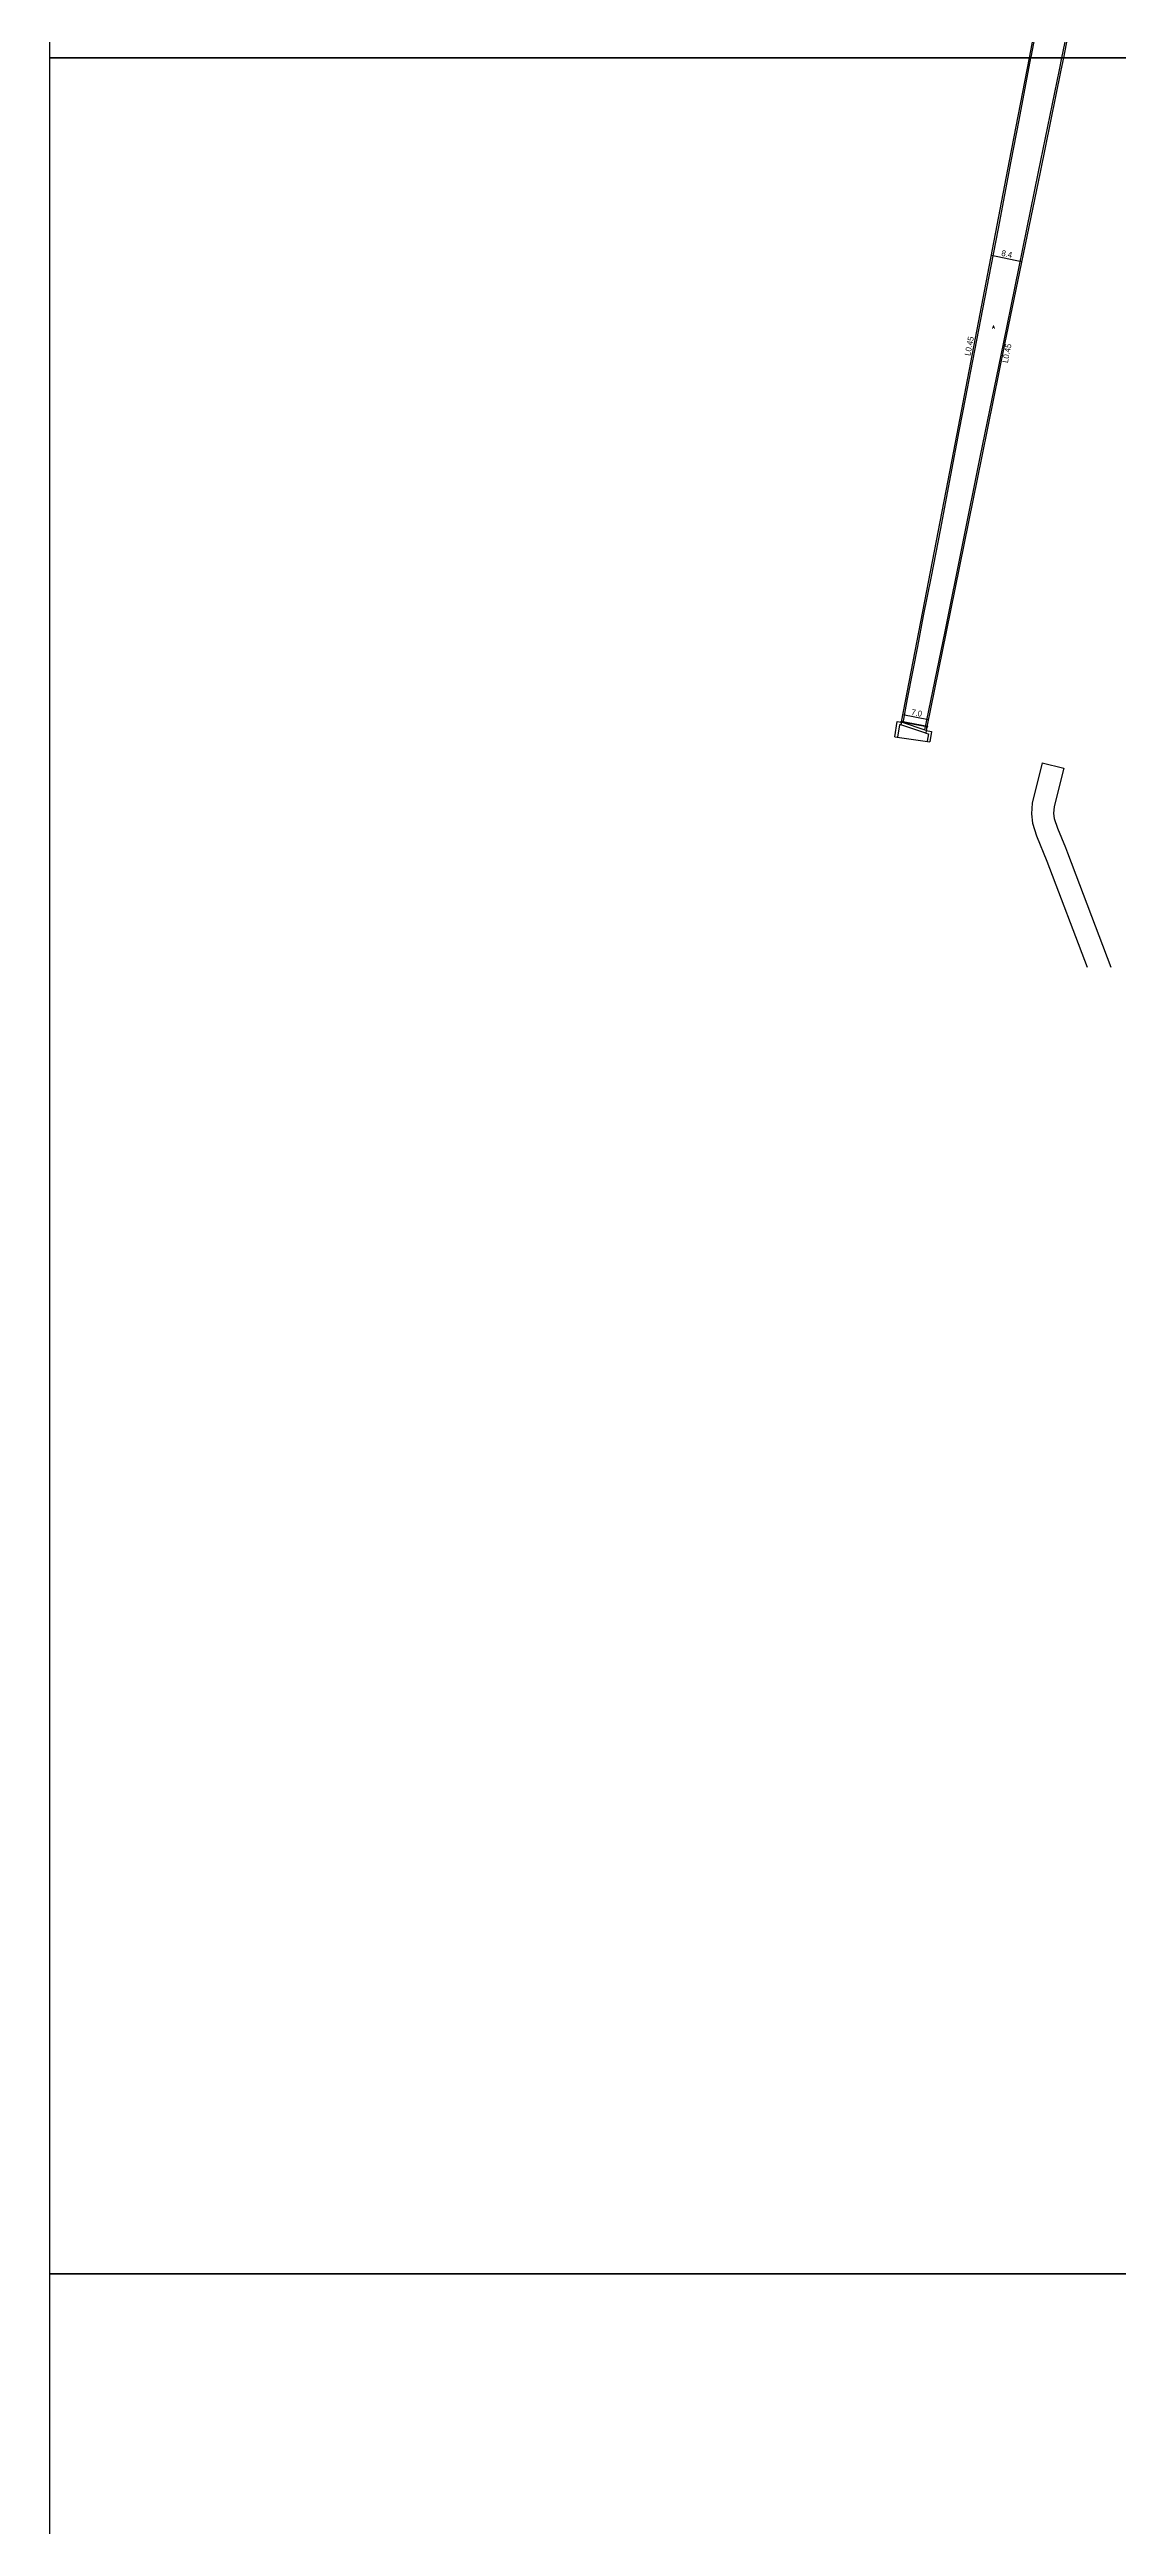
# Model space of a CAD drawing. Header units: metres. Extents: x -18400 to -16000, y -119400 to -117000.
# Drawn here: x -18400 to -18111, y -118868 to -118198 of the extents above; entities that cross this region are included whole.
import ezdxf

# ---------------------------------------------------------------- set-up
doc = ezdxf.new("R2010")
doc.units = ezdxf.units.M
doc.header["$LTSCALE"] = 2.5
for name, color, linetype in [('側溝・桝', 7, 'Continuous'), ('図郭', 7, 'Continuous'), ('幅員', 7, 'Continuous'), ('舗装', 7, 'Continuous'), ('道路', 7, 'Continuous')]:
    doc.layers.add(name, color=color, linetype=linetype)
doc.styles.get("Standard").update_dxf_attribs({"font": ''})
doc.styles.add('YOKO_DECO', font='txt.shx', dxfattribs={"bigfont": 'extfont.shx'})
doc.styles.get('Standard').set_extended_font_data('@MS PGothic')

msp = doc.modelspace()

# ---------------------------------------------------------------- linework, layer by layer
at = {"layer": '側溝・桝'}
for points in [[(-18134.23, -118200), (-18134.2, -118199.84), (-18132.01, -118188.49), (-18129.5, -118175.27), (-18126.54, -118159.99), (-18125.07, -118152.48), (-18124.94, -118151.79), (-18125.39, -118151.71)], [(-18116.33, -118154.92), (-18116.8, -118154.83), (-18123.88, -118190.05), (-18125.92, -118200)], [(-18168.85, -118380.04), (-18167.63, -118373.61), (-18166.13, -118365.81), (-18164.88, -118359.43), (-18163.29, -118351.12), (-18161.18, -118340.42), (-18158.76, -118327.87), (-18155.89, -118312.99), (-18153.68, -118301.05), (-18151.88, -118291.92), (-18150.55, -118284.85), (-18148.37, -118273.66), (-18145.01, -118256.42), (-18143.05, -118246.2), (-18139.58, -118227.99), (-18137.42, -118216.87), (-18134.23, -118200)], [(-18125.92, -118200), (-18126.58, -118203.21), (-18132.24, -118230.88), (-18141.75, -118277.45), (-18147.99, -118307.72), (-18157.58, -118355.32), (-18163.04, -118381.98)], [(-18169.28, -118379.89), (-18169.42, -118380.64), (-18169.79, -118380.6), (-18170.38, -118383.96)], [(-18162.58, -118382.13), (-18169.28, -118379.89)], [(-18162.73, -118382.88), (-18169.42, -118380.64)], [(-18162.58, -118382.13), (-18162.73, -118382.88), (-18162, -118383.01), (-18162.33, -118385.07)]]:
    msp.add_lwpolyline(points, dxfattribs=at)
at = {"layer": '図郭'}
for points in [[(-18400, -118200), (-17600, -118200), (-17600, -117600), (-18400, -117600)], [(-18400, -118800), (-17600, -118800), (-17600, -118200), (-18400, -118200)], [(-18400, -119400), (-17600, -119400), (-17600, -118800), (-18400, -118800)]]:
    msp.add_lwpolyline(points, close=True, dxfattribs=at)
at = {"layer": '幅員'}
for points in [[(-18144.93, -118253.44), (-18136.74, -118255.13)], [(-18168.88, -118377.81), (-18161.99, -118379.2)]]:
    msp.add_lwpolyline(points, dxfattribs=at)
at = {"layer": '道路'}
for points in [[(-18134.65, -118200), (-18125.64, -118153.09), (-18125.5, -118152.35), (-18126.78, -118152.13), (-18126.66, -118151.39), (-18126.27, -118150.33), (-18125.51, -118148.35), (-18125.2, -118147.61)], [(-18134.65, -118200), (-18125.64, -118153.09), (-18116.33, -118154.92)], [(-18116.33, -118154.92), (-18123.49, -118190.12), (-18125.45, -118200)], [(-18116.33, -118154.92), (-18123.49, -118190.12), (-18125.45, -118200)], [(-18171.13, -118383.85), (-18170.42, -118379.75), (-18169.28, -118379.89), (-18169.25, -118379.76), (-18155.14, -118306.5), (-18140.01, -118227.91), (-18134.65, -118200)], [(-18125.45, -118200), (-18126.11, -118203.31), (-18131.77, -118230.97), (-18141.35, -118277.53), (-18147.52, -118307.82), (-18157.22, -118355.39), (-18162.38, -118381.15), (-18169.28, -118379.89), (-18169.25, -118379.76), (-18155.14, -118306.5), (-18140.01, -118227.91), (-18134.65, -118200)], [(-18125.45, -118200), (-18126.11, -118203.31), (-18131.77, -118230.97), (-18141.35, -118277.53), (-18147.52, -118307.82), (-18157.22, -118355.39), (-18162.38, -118381.15), (-18162.58, -118382.13), (-18161.13, -118382.4), (-18161.58, -118385.17)], [(-18171.13, -118383.85), (-18161.58, -118385.17)], [(-18131.16, -118390.87), (-18133.87, -118401.79), (-18134.1, -118404.71), (-18133.83, -118407.23), (-18132.69, -118410.65), (-18129.91, -118417.48), (-18119.04, -118446.18)], [(-18131.16, -118390.87), (-18125.33, -118392.32)], [(-18125.33, -118392.32), (-18127.93, -118402.76), (-18128.08, -118404.62), (-18127.93, -118405.94), (-18127.06, -118408.57), (-18124.91, -118413.86), (-18124.33, -118415.29), (-18112.62, -118446.18)]]:
    msp.add_lwpolyline(points, dxfattribs=at)
msp.add_lwpolyline([(-18162.21, -118380.93), (-18162.43, -118381.4), (-18162.38, -118381.15), (-18169.28, -118379.89), (-18169.33, -118380.14), (-18169.36, -118379.63)], close=True, dxfattribs=at)

# ---------------------------------------------------------------- texts
at = {"layer": '側溝・桝'}
for p in [(-18150.66, -118280.79), (-18140.48, -118282.72)]:
    msp.add_text('L0.45', height=1.6, rotation=79, dxfattribs=at).set_placement(p)
at = {"layer": '幅員'}
for s, rotation, p in [('8.4', 348, (-18142.34, -118253.59)), ('7.0', 349, (-18166.74, -118377.9))]:
    msp.add_text(s, height=1.6, rotation=rotation, dxfattribs=at).set_placement(p)
at = {"layer": '舗装', "style": 'YOKO_DECO'}
msp.add_text('A', height=0.75, dxfattribs=at).set_placement((-18144.66, -118273.26, 103.99))

doc.saveas('drawing.dxf')
